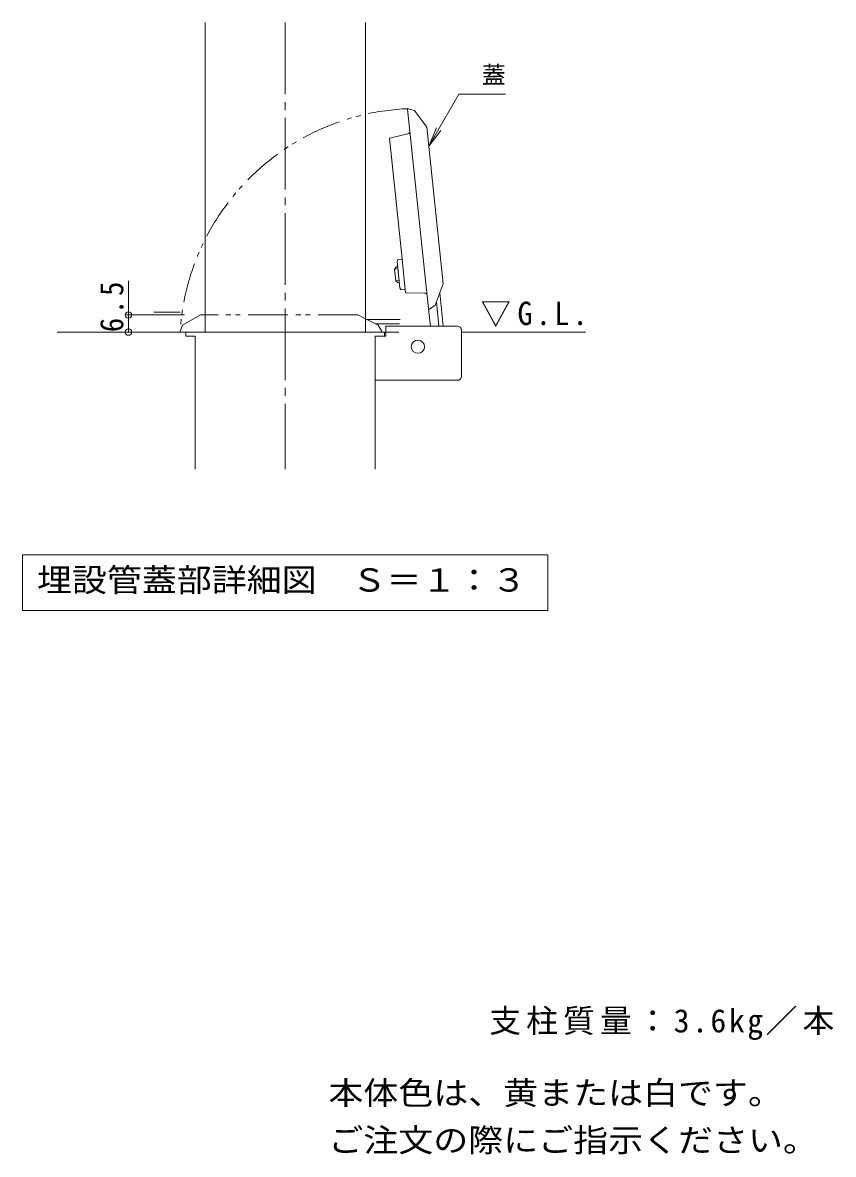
# Model space of a CAD drawing. Units: millimetres on the paper, enlarged 10 times, with parts at other scales. Extents: x -1695 to 1828, y -1371 to 895.
# Drawn here: x 808 to 1828, y -1112 to 313 of the extents above; entities that cross this region are included whole.
import ezdxf
from ezdxf.enums import TextEntityAlignment as Align

# ---------------------------------------------------------------- set-up
doc = ezdxf.new("R2010")
doc.units = ezdxf.units.MM
doc.header["$LTSCALE"] = 10
doc.header["$PDMODE"] = 32
doc.header["$PDSIZE"] = 8
doc.linetypes.add('CHAIN2', pattern=[12, 9, -1, 1, -1])
doc.linetypes.add('DOUBLE_CHAIN1', pattern=[8.8, 5, -1, 0.6, -0.6, 0.6, -1])
for name, color, linetype, lineweight in [('C-5', 7, 'Continuous', 9), ('D-0', 4, 'Continuous', 9), ('D-1', 3, 'Continuous', 9), ('D-2', 3, 'Continuous', 9), ('D-3', 6, 'Continuous', 9), ('D-4', 7, 'Continuous', 9), ('D-5', 7, 'Continuous', 9), ('D-6', 2, 'Continuous', 9), ('D-9', 7, 'Continuous', 9), ('D-B', 2, 'Continuous', 9), ('D-E', 4, 'Continuous', 9)]:
    doc.layers.add(name, color=color, linetype=linetype, lineweight=lineweight)
doc.styles.add('ＭＳ ゴシック', font='')
doc.styles.get('ＭＳ ゴシック').set_extended_font_data('MS Gothic')

msp = doc.modelspace()

# ---------------------------------------------------------------- linework, layer by layer
at = {"layer": 'D-0', "color": 7, "linetype": 'CHAIN2'}
msp.add_line((1138.35, 313.16), (1138.35, -249.1), dxfattribs=at)
at = {"layer": 'D-0'}
for p, q in [((1318.78, -47.21), (1292.36, 204.12)), ((1293.2, 204.83), (1301.15, 202.67)), ((1301.15, 202.67), (1316.52, 181.51)), ((1292.69, 173.09), (1269.38, 167.65)), ((1337.23, -15.51), (1316.52, 181.51)), ((1313.76, -27.41), (1289.83, -26.94)), ((1337.23, -15.51), (1333.28, -25.78))]:
    msp.add_line(p, q, dxfattribs=at)
at = {"layer": 'D-0', "linetype": 'DOUBLE_CHAIN1'}
for p, q in [((1009.02, -67.93), (1031.67, -54.86)), ((1229.77, -54.86), (1031.67, -54.86)), ((1229.77, -54.86), (1239.57, -59.86)), ((1006.04, -75.62), (1009.02, -67.93)), ((1259.37, -76.52), (1006.66, -76.52))]:
    msp.add_line(p, q, dxfattribs=at)
at = {"layer": 'D-0'}
msp.add_lwpolyline([(1269.38, 167.65), (1285.35, 15.68), (1285.37, 15.49)], dxfattribs=at)
at = {"layer": 'D-0', "linetype": 'DOUBLE_CHAIN1'}
for centre, radius, start, end in [((1305.35, -94.86), 299.93, 92.39874, 176.32186), ((1006.66, -75.86), 0.667, 158.79398, 270), ((1259.37, -75.86), 0.667, 270, 21.20602)]:
    msp.add_arc(centre, radius, start, end, dxfattribs=at)
at = {"layer": 'D-0'}
for centre, radius, start, end in [((1293.03, 204.19), 0.667, 74.79398, 186), ((1291.93, 176.34), 3.33, 283.12502, 6), ((1313.7, -30.74), 3.33, 6, 88.87498), ((1319.44, -47.14), 0.667, 186, 297.20602)]:
    msp.add_arc(centre, radius, start, end, dxfattribs=at)
at = {"layer": 'D-1', "color": 4}
for p, q in [((1285.37, 15.49), (1289.83, -26.94)), ((1333.28, -25.78), (1326.91, -42.37)), ((1326.91, -42.37), (1319.75, -47.73))]:
    msp.add_line(p, q, dxfattribs=at)
at = {"layer": 'D-1', "color": 4, "linetype": 'DOUBLE_CHAIN1'}
for p, q in [((1239.57, -59.86), (1255.41, -67.93)), ((1255.41, -67.93), (1259.99, -75.62))]:
    msp.add_line(p, q, dxfattribs=at)
at = {"layer": 'D-1'}
for p, q in [((1265.02, -81.52), (1265.02, -68.86)), ((1355.02, -68.86), (1265.02, -68.86)), ((1251.68, -81.52), (1265.02, -81.52)), ((1360.02, -132.19), (1360.02, -73.86)), ((1355.02, -137.19), (1251.68, -137.19))]:
    msp.add_line(p, q, dxfattribs=at)
at = {"layer": 'D-1', "color": 2}
for p, q in [((1013.35, -76.52), (1263.35, -76.52)), ((1025.02, -81.52), (1025.02, -249.1)), ((1251.68, -81.52), (1263.35, -81.52)), ((1251.68, -81.52), (1251.68, -249.1)), ((1263.35, -76.52), (1263.35, -81.52))]:
    msp.add_line(p, q, dxfattribs=at)
msp.add_lwpolyline([(1013.35, -76.52), (1013.35, -81.52), (1025.02, -81.52)], dxfattribs=at)
at = {"layer": 'D-1'}
for centre, start, end in [((1355.02, -73.86), 0, 90), ((1355.02, -132.19), 270, 0)]:
    msp.add_arc(centre, 5, start, end, dxfattribs=at)
at = {"layer": 'D-2'}
for p, q in [((1037.52, -76.52), (1037.52, 313.16)), ((1239.18, -76.52), (1239.18, 313.16))]:
    msp.add_line(p, q, dxfattribs=at)
at = {"layer": 'D-3'}
msp.add_line((1006.31, -51.52), (972.97, -51.52), dxfattribs=at)
at = {"layer": 'D-4'}
for p, q in [((940.99, -12.09), (940.99, -76.52)), ((937.99, -54.86), (1011.67, -54.86))]:
    msp.add_line(p, q, dxfattribs=at)
for p in [(940.99, -54.86), (940.99, -76.52)]:
    msp.add_point(p, dxfattribs=at)
at = {"layer": 'D-5'}
for p, q in [((1319.08, 157.71), (1356.91, 223.24)), ((1356.91, 223.24), (1415.71, 223.24)), ((1319.08, 157.71), (1328.64, 180.81)), ((1319.08, 157.71), (1334.3, 177.55)), ((807.85, -357.02), (1468.85, -357.02)), ((807.85, -357.02), (807.85, -427.02)), ((1468.85, -357.02), (1468.85, -427.02)), ((807.85, -427.02), (1468.85, -427.02))]:
    msp.add_line(p, q, dxfattribs=at)
at = {"layer": 'D-6'}
for p, q in [((1278.38, 5.54), (1276, 2.61)), ((1276, 2.61), (1279.98, 3.03)), ((1277.54, -11.98), (1276, 2.61)), ((1278.38, 5.54), (1279.7, 5.68)), ((1277.54, -11.98), (1281.51, -11.56)), ((1280.47, -14.35), (1277.54, -11.98)), ((1280.47, -14.35), (1281.79, -14.21)), ((1337.14, -68.86), (1332.76, -27.15))]:
    msp.add_line(p, q, dxfattribs=at)
at = {"layer": 'D-6', "linetype": 'DOUBLE_CHAIN1'}
msp.add_line((1282.82, -60.52), (1240.88, -60.52), dxfattribs=at)
at = {"layer": 'D-6', "color": 6}
for p, q in [((1013.35, -76.52), (851.47, -76.52)), ((1360.02, -76.52), (1516.38, -76.52))]:
    msp.add_line(p, q, dxfattribs=at)
at = {"layer": 'D-9'}
for p, q in [((1331.78, -68.86), (1328.55, -38.11)), ((1321.05, -68.86), (1318.78, -47.21))]:
    msp.add_line(p, q, dxfattribs=at)
at = {"layer": 'D-9', "linetype": 'DOUBLE_CHAIN1'}
for p, q in [((1282.26, -65.86), (1251.34, -65.86)), ((1281.14, -76.52), (1259.37, -76.52))]:
    msp.add_line(p, q, dxfattribs=at)
at = {"layer": 'D-B'}
for p, q in [((1279.01, 12.31), (1280.18, 14.95)), ((1280.18, 14.95), (1285.37, 15.49)), ((1279.01, 12.31), (1282.49, -20.84)), ((1282.49, -20.84), (1284.19, -23.18)), ((1284.19, -23.18), (1289.38, -22.63))]:
    msp.add_line(p, q, dxfattribs=at)
at = {"layer": 'D-E'}
msp.add_circle((1305.35, -94.86), 8.33, dxfattribs=at)

# ---------------------------------------------------------------- texts
at = {"layer": 'C-5', "color": 2, "style": 'ＭＳ ゴシック', "width": 1.1}
for s, p in [('本体色は、黄または白です。', (1192.64, -1057.84)), ('ご注文の際にご指示ください。', (1192.64, -1117.31))]:
    msp.add_text(s, height=29.33, dxfattribs=at).set_placement(p, align=Align.BOTTOM_LEFT)
at = {"layer": 'C-5', "color": 2, "insert": (1395.14, -967.84), "char_height": 29.33, "attachment_point": 7, "style": 'ＭＳ ゴシック'}
msp.add_mtext('\\T1.16;支柱質量：3.6kg／本', dxfattribs=at)
at = {"layer": 'D-4', "color": 2, "insert": (934.99, -76.52), "char_height": 29.33, "attachment_point": 7, "rotation": 90, "style": 'ＭＳ ゴシック'}
msp.add_mtext('\\T1.27;\\W0.9;6.5', dxfattribs=at)
at = {"layer": 'D-4', "color": 2, "insert": (1384.28, -70.19), "char_height": 29.33, "attachment_point": 7, "style": 'ＭＳ ゴシック'}
msp.add_mtext('\\T1.22;\\W0.95;▽G.L.', dxfattribs=at)
at = {"layer": 'D-5', "style": 'ＭＳ ゴシック'}
msp.add_text('蓋', height=21.99, dxfattribs=at).set_placement((1385.71, 229.9), align=Align.BOTTOM_LEFT)
at = {"layer": 'D-5', "color": 2, "style": 'ＭＳ ゴシック', "width": 1.1}
msp.add_text('埋設管蓋部詳細図\u3000Ｓ＝１：３', height=29.33, dxfattribs=at).set_placement((825.85, -412.02), align=Align.BOTTOM_LEFT)

doc.saveas('drawing.dxf')
